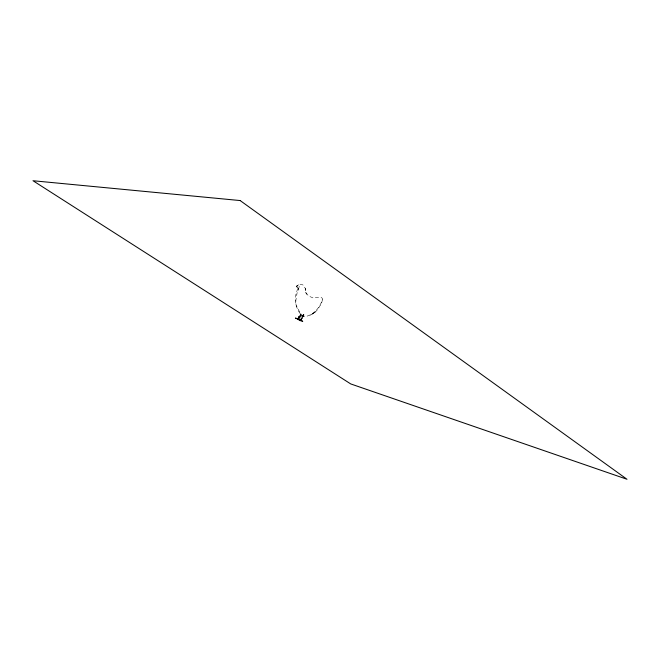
<?xml version="1.0" encoding="UTF-8"?>
<svg xmlns="http://www.w3.org/2000/svg" width="660" height="660" viewBox="0 0 660 660"><rect width="100%" height="100%" fill="white"/><g stroke="black" fill="none" stroke-linecap="round" stroke-linejoin="round"><path stroke-width="0.49" stroke-dasharray="3.3 2.47" d="M300.391 321.156C296.035 317.707 300.762 320.57 296.48 317.815L295.342 317.922L298.048 318.813L298.609 319.547L295.168 318.186M300.44 319.638L301.067 319.993L304.004 314.902L301.174 320.133L299.153 318.541C296.051 318.483 301.884 319.093 301.348 320.207C292.355 321.387 305.77 307.222 299.137 317.98L300.548 314.432C301.711 312.419 297.94 317.567 297.759 318.896C300.226 320.298 304.788 307.172 298.089 319.399M303.031 321.511C295.936 322.195 308.038 307.642 301.826 318.706L303.831 314.779L303.369 314.564L301.084 318.343L300.754 320.116M297.841 318.962L298.246 318.722L297.833 319.102L299.054 320.306M297.916 318.648L298.468 319.316L297.635 319.003M297.478 287.215C292.957 286.555 302.643 282.15 303.707 286.06L305.2 288.214L305.654 292.281L308.665 296.06L313.335 298.031L315.901 297.248L319.688 297.248L321.618 297.611L322.608 298.832C320.273 307.535 312.823 316.305 303.262 316.742C294.583 309.631 292.957 295.754 299.211 286.457L298.485 289.27L297.371 287.059L298.658 289.534L297.099 292.867L295.845 300.564L296.06 305.101L301.496 315.571M300.514 319.836L300.77 319.481L302.635 320.875L303.064 321.956M297.875 319.143L298.089 318.755L300.366 320.801M298.765 319.192L296.81 319.011M300.778 320.125C302.123 318.805 298.675 319.572 300.77 319.481L302.074 320.422M297.643 318.533L300.976 320.166L300.63 319.159L300.094 319.522L301.736 321.04M301.447 319.918L299.467 319.737M295.144 318.252L296.406 318.087M296.15 286.968L299.013 284.386M310.002 315.282L315.488 311.834L317.881 309.292L321.651 303.031L322.608 298.832M300.548 314.432L301.265 314.16M303.237 315.142L303.963 314.87M301.01 320.166L300.473 319.935M299.079 318.813L298.567 319.102M298.089 318.755L298.072 319.382M297.742 318.557L297.512 318.912M298.295 319.432L295.746 318.17M298.65 319.135L299.384 319.688M300.168 320.628L299.921 320.125M305.654 292.281L306.463 294.269L305.2 288.214M302.61 320.859L302.858 321.362M296.389 286.465L297.132 286.044L296.389 286.465M315.488 311.834L311.347 314.754L315.488 311.834M300.729 319.539L299.78 319.11L300.745 319.547M298.064 318.821L297.107 318.384L298.064 318.821"/><path stroke-width="0.99" d="M240.149 200.557L33 180.733L350.732 383.93L627 479.267L240.149 200.557"/></g></svg>
